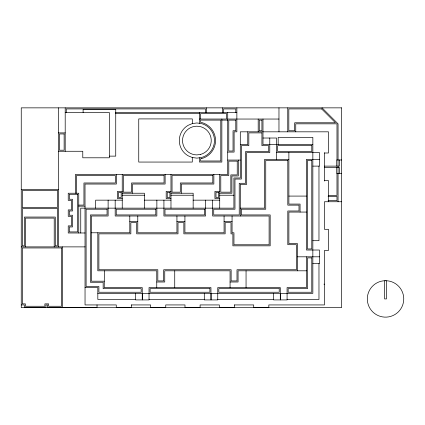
<?xml version="1.0" encoding="UTF-8"?>
<svg xmlns="http://www.w3.org/2000/svg" width="425" height="425" viewBox="0 0 425 425"><rect width="100%" height="100%" fill="white"/><g stroke="black" fill="none" stroke-linecap="round" stroke-linejoin="round"><path stroke-width="0.64" d="M135.58 293.319L135.58 299.912L142.242 299.912L142.242 287.592L104.221 287.592L104.391 270.81M192.334 123.569L188.094 125.327A17.579 17.579 0 0 0 188.094 155.773L192.334 157.532L196.881 158.127L201.434 157.532A17.579 17.579 0 0 0 201.434 123.569L196.881 122.968L192.334 123.569L192.286 118.91L138.747 118.91L138.747 162.058L192.286 162.058L192.286 157.51M65.2 112.513L109.347 112.513L109.347 157.797L82.779 157.797L82.779 151.268L58.406 151.268M115.302 112.513L236.863 112.513M115.313 113.581L199.479 113.581M199.479 119.043L226.647 119.043L226.647 113.581L200.547 113.581L200.547 119.043M227.715 119.043L278.97 119.043M221.855 120.105L227.715 120.105M58.406 132.892L65.2 132.892M262.99 138.019L276.574 138.019L276.574 159.327M240.3 144.612L247.754 144.612L247.754 131.824M312.848 144.612L262.99 144.612L262.99 119.043M227.715 152.081L234.106 152.081L234.106 131.824L236.863 131.824L236.863 107.854M276.574 152.532L319.441 152.532L319.441 166.117L312.848 166.117M324.466 153L328.461 153L328.461 131.824L240.3 131.824L240.3 177.969L233.904 177.969L233.904 208.144L80.75 208.144L80.75 232.985M109.347 156.129L115.738 156.129L115.738 109.321L83.109 109.321L83.109 112.513M288.878 159.327L264.669 159.327L264.669 208.144L240.3 208.144M319.441 159.327L306.457 159.327L306.457 250.022L319.441 250.022L319.441 263.606L312.848 263.606M341.61 159.986L336.717 159.986L336.717 166.117M227.715 160.071L240.3 160.071M324.466 166.117L339.384 166.117L339.384 159.986M324.466 167.445L339.384 167.445L339.384 173.304M341.61 173.304L336.717 173.304L336.717 167.445M324.466 180.567L328.461 180.567L328.461 201.742M21.25 189.492L58.406 189.492M122.235 191.367L117.443 191.367L117.443 198.56L122.235 198.56M170.977 191.367L166.186 191.367L166.186 198.56L170.977 198.56M219.72 191.367L214.928 191.367L214.928 198.56L219.72 198.56M122.235 193.232L144.41 193.232L144.41 208.144M170.977 193.232L193.152 193.232L193.152 208.144M219.72 193.232L231.907 193.232L231.907 175.971L238.303 175.971L238.303 160.071M122.235 195.229L144.41 195.229M170.977 195.229L193.152 195.229M219.72 195.229L233.904 195.229M328.419 195.351L336.983 195.351L336.983 173.304M288.878 196.084L306.457 196.084M328.073 196.414L336.983 196.414L336.983 200.68L328.073 200.68M122.235 200.154L95.668 200.154L95.668 208.144M144.41 200.154L170.977 200.154M193.152 200.154L219.72 200.154M341.61 201.742L324.466 201.742L324.466 229.309L328.461 229.309L328.461 250.484L324.466 250.484L324.466 304.932L268.823 304.932L268.823 307.333L253.709 307.333L253.709 304.932L234.409 304.932M78.752 205.084L83.948 205.084L83.948 182.978L115.313 182.978L115.313 175.52L76.489 175.52L76.489 193.232M78.752 206.146L85.016 206.146M306.457 212.064L288.878 212.064L288.878 243.626L297.489 243.626L297.489 270.81M129.79 221.595L137.78 221.595M176.933 221.595L184.923 221.595M224.076 221.595L232.066 221.595M91.433 232.783L129.79 232.783L129.79 216.006M85.043 232.985L68.234 232.985L68.234 225.893L71.432 225.893L71.432 216.304L68.234 216.304L68.234 209.913L71.432 209.913L71.432 200.324L68.234 200.324L68.234 193.232L78.752 193.232L78.752 232.985M312.848 240.699L318.973 240.699L318.973 166.117M21.25 246.883L85.043 246.883M297.489 256.812L319.441 256.812M306.457 270.81L238.064 270.81L238.064 281.998L230.068 281.998M104.221 281.201L91.433 281.201L91.433 216.006L108.12 216.006L108.12 200.154M156.756 281.998L164.746 281.998L164.746 270.81L230.068 270.81L230.068 287.592M323.94 284.16L324.466 284.16M85.043 287.592L97.824 287.592L97.824 299.444L135.58 299.444M97.824 293.319L312.848 293.319L312.848 137.418L278.168 137.418L278.168 144.612M149.032 299.444L204.303 299.444M217.754 299.444L273.631 299.444M287.077 299.444L318.973 299.444L318.973 263.606M21.25 304.932L24.315 304.932L24.315 307.333L45.953 307.333L45.953 304.932L47.552 304.932L47.552 307.333L97.027 307.333L97.027 304.932M131.362 304.932L150.631 304.932L150.631 307.333L165.745 307.333L165.745 304.932L184.992 304.932L184.992 307.333L200.106 307.333L200.106 304.932L219.348 304.932L219.348 307.333L234.467 307.333L234.467 304.932M322.07 107.854L338.05 123.834L338.05 201.742M386.442 280.766L386.442 298.924L384.62 298.924L384.62 280.766M336.983 159.986L336.983 123.834L295.747 123.834L295.747 131.824M324.466 152.729L324.466 181.071M306.457 256.812L306.457 287.592L287.077 287.592L287.077 299.912L280.42 299.912L280.42 293.319M300.066 212.064L300.066 204.074L288.878 204.074L288.878 152.532M287.757 107.854L287.757 131.824M278.97 107.854L278.97 131.824M273.631 293.319L273.631 299.912L280.288 299.912L280.288 287.592L217.754 287.592L217.754 299.912L211.092 299.912L211.092 293.319M269.779 138.019L269.779 152.532L246.691 152.532L246.691 184.365L240.3 184.365L240.3 216.006M258.193 119.043L258.193 131.824M246.054 270.81L246.054 287.592M235.795 112.513L235.795 108.917L223.545 108.917L223.545 112.513M232.066 216.006L232.066 232.783L233.952 232.783L233.952 244.768L269.11 244.768L269.11 216.006L212.665 216.006L212.665 200.154M227.715 112.513L227.715 174.452L75.427 174.452L75.427 193.232M224.076 216.006L224.076 232.783L184.923 232.783L184.923 216.006M222.482 107.854L222.482 112.513M221.855 119.043L221.855 162.058L199.479 162.058L199.479 157.787M219.72 174.452L219.72 208.144M213.86 174.452L213.86 184.041L181.369 184.041L181.369 193.232M206.497 107.854L206.497 112.513M205.604 200.154L205.604 216.006L163.923 216.006L163.923 200.154M205.434 112.513L205.434 108.917L66.263 108.917L66.263 112.513M204.303 293.319L204.303 299.912L210.959 299.912L210.959 287.592L149.032 287.592L149.032 299.912L142.375 299.912L142.375 293.319M199.479 112.513L199.479 123.314M176.933 216.006L176.933 232.783L137.78 232.783L137.78 216.006M174.733 270.81L174.733 287.592M170.977 174.452L170.977 208.144M165.118 174.452L165.118 184.041L132.627 184.041L132.627 193.232M156.862 200.154L156.862 216.006L115.18 216.006L115.18 200.154M156.756 287.592L156.756 270.81L97.824 270.81L97.824 232.783M131.389 304.932L131.389 307.333L116.269 307.333L116.269 304.932L85.043 304.932L85.016 184.041L116.376 184.041L116.376 174.452M122.235 174.452L122.235 208.144M65.2 107.854L65.2 151.268M62.666 246.883L62.666 307.333M58.406 107.854L58.406 246.883M54.209 246.883L54.209 218.115L25.447 218.115L25.447 246.883M200.6 154.413L196.881 154.902A14.354 14.354 0 0 1 182.527 140.548A14.354 14.354 0 0 1 196.881 126.193L200.6 126.682A14.354 14.354 0 0 1 200.6 154.413M201.71 158.567L200.547 158.722L200.547 160.99L220.788 160.99L220.788 120.105L200.547 120.105L200.547 122.379L201.71 122.533A18.652 18.652 0 0 1 201.71 158.567M385.528 280.707L383.153 280.861A18.222 18.222 0 0 0 370.164 308.715A18.222 18.222 0 0 0 400.897 308.715A18.222 18.222 0 0 0 387.908 280.861L385.528 280.707M341.61 107.854L21.25 107.854L21.25 307.62L341.61 307.62L341.61 107.854M321.629 108.917L288.825 108.917L288.825 130.762L294.684 130.762L294.684 122.772L335.479 122.772L321.629 108.917M235.795 120.105L228.778 120.105L228.778 151.013L233.038 151.013L233.038 130.762L235.795 130.762L235.795 120.105M261.922 120.105L259.261 120.105L259.261 130.762L261.922 130.762L261.922 120.105M261.922 132.892L248.822 132.892L248.822 145.674L241.363 145.674L241.363 179.037L234.972 179.037L234.972 209.212L213.727 209.212L213.727 214.938L239.232 214.938L239.232 183.297L245.623 183.297L245.623 151.47L268.717 151.47L268.717 145.674L261.922 145.674L261.922 132.892M64.132 133.955L59.473 133.955L59.473 150.206L64.132 150.206L64.132 133.955M311.785 145.674L277.637 145.674L277.637 151.47L311.785 151.47L311.785 145.674M287.81 160.39L265.737 160.39L265.737 209.212L241.363 209.212L241.363 214.938L270.178 214.938L270.178 245.836L232.889 245.836L232.889 233.851L231.003 233.851L231.003 222.663L225.144 222.663L225.144 233.851L183.86 233.851L183.86 222.663L178.001 222.663L178.001 233.851L136.712 233.851L136.712 222.663L130.852 222.663L130.852 233.851L98.892 233.851L98.892 269.748L157.824 269.748L157.824 280.93L163.683 280.93L163.683 269.748L231.136 269.748L231.136 280.93L236.996 280.93L236.996 269.748L296.427 269.748L296.427 244.694L287.81 244.694L287.81 210.997L298.998 210.997L298.998 205.137L287.81 205.137L287.81 160.39M311.785 160.39L307.519 160.39L307.519 248.954L311.785 248.954L311.785 160.39M237.235 161.133L228.778 161.133L228.778 175.52L220.788 175.52L220.788 192.164L230.844 192.164L230.844 174.909L237.235 174.909L237.235 161.133M164.055 175.52L123.303 175.52L123.303 192.164L131.559 192.164L131.559 182.978L164.055 182.978L164.055 175.52M212.798 175.52L172.045 175.52L172.045 192.164L180.301 192.164L180.301 182.978L212.798 182.978L212.798 175.52M57.343 190.554L22.318 190.554L22.318 207.602L57.343 207.602L57.343 190.554M121.173 192.429L118.506 192.429L118.506 197.492L121.173 197.492L121.173 192.429M169.915 192.429L167.248 192.429L167.248 197.492L169.915 197.492L169.915 192.429M218.657 192.429L215.996 192.429L215.996 197.492L218.657 197.492L218.657 192.429M77.69 194.294L69.302 194.294L69.302 199.256L72.494 199.256L72.494 210.975L69.302 210.975L69.302 215.236L72.494 215.236L72.494 226.955L69.302 226.955L69.302 231.917L77.69 231.917L77.69 194.294M57.343 208.67L22.318 208.67L22.318 245.82L24.379 245.82L24.379 217.053L55.277 217.053L55.277 245.82L57.343 245.82L57.343 208.67M107.058 209.212L86.105 209.212L86.105 286.524L98.892 286.524L98.892 292.251L141.174 292.251L141.174 288.655L103.153 288.655L103.153 282.264L90.371 282.264L90.371 214.938L107.058 214.938L107.058 209.212M155.8 209.212L116.243 209.212L116.243 214.938L155.8 214.938L155.8 209.212M204.542 209.212L164.985 209.212L164.985 214.938L204.542 214.938L204.542 209.212M61.604 247.95L22.318 247.95L22.318 303.87L25.378 303.87L25.378 306.266L44.891 306.266L44.891 303.87L48.62 303.87L48.62 306.266L61.604 306.266L61.604 247.95M311.785 257.879L307.519 257.879L307.519 288.655L288.145 288.655L288.145 292.251L311.785 292.251L311.785 257.879M209.897 288.655L150.099 288.655L150.099 292.251L209.897 292.251L209.897 288.655M279.22 288.655L218.817 288.655L218.817 292.251L279.22 292.251L279.22 288.655"/></g></svg>
